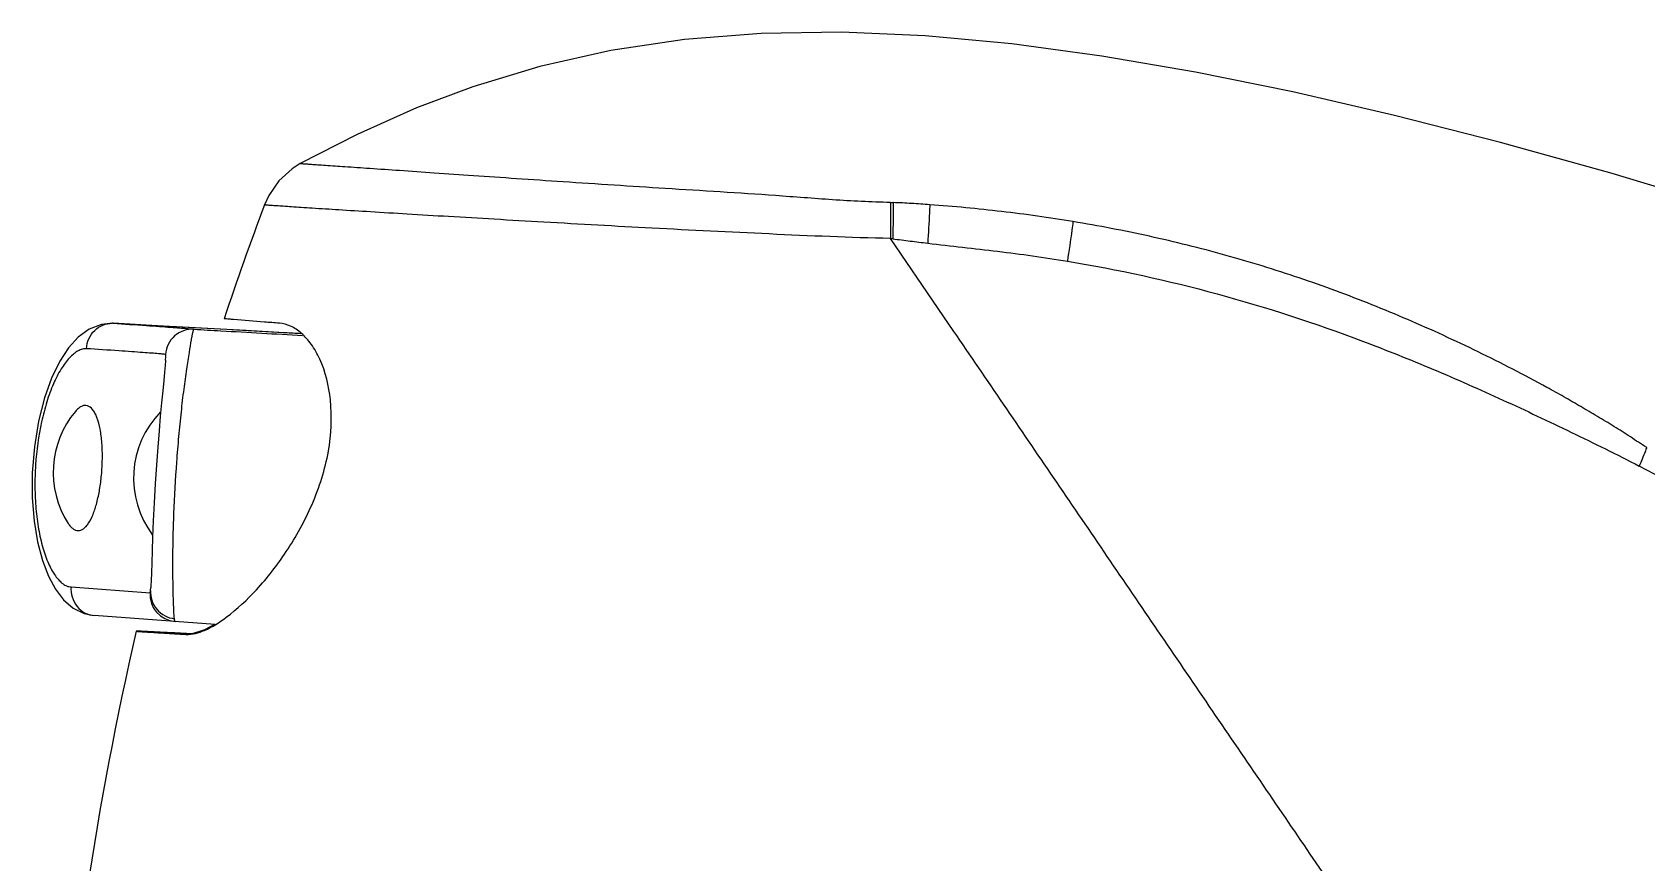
# Model space of a CAD drawing. Extents: x 0 to 1128, y 0 to 827.
# Drawn here: x 456 to 515.8, y 596.6 to 627.3 of the extents above; entities that cross this region are included whole.
import ezdxf

# ---------------------------------------------------------------- set-up
doc = ezdxf.new("R2010")
doc.units = 0
doc.header["$LTSCALE"] = 10
doc.header["$MEASUREMENT"] = 0
doc.layers.add('DLK3015-CA1_시공도$0$DEF_LAYER_ASSEM_MEMBER', color=7, linetype='CONTINUOUS')

msp = doc.modelspace()

# ---------------------------------------------------------------- linework, layer by layer
at = {"layer": 'DLK3015-CA1_시공도$0$DEF_LAYER_ASSEM_MEMBER', "color": 9, "linetype": 'Continuous'}
for p, q in [((489.54, 617.12), (487.774, 619.71)), ((490.118, 616.271), (489.54, 617.12)), ((460.842, 616.469), (459, 616.57)), ((461.339, 616.442), (460.842, 616.469)), ((463.206, 616.339), (461.339, 616.442)), ((463.573, 616.319), (463.206, 616.339)), ((465.89, 616.19), (465.876, 616.191)), ((465.948, 616.187), (465.89, 616.19)), ((490.224, 616.116), (490.118, 616.271)), ((457.442, 606.816), (460.366, 606.601)), ((460.385, 606.683), (460.395, 606.796))]:
    msp.add_line(p, q, dxfattribs=at)
at = {"layer": 'DLK3015-CA1_시공도$0$DEF_LAYER_ASSEM_MEMBER', "color": 7, "linetype": 'Continuous'}
for p, q in [((459.729, 616.53), (458.993, 616.57)), ((461.995, 616.406), (459.729, 616.53)), ((460.792, 613.628), (460.746, 613.132)), ((460.517, 609.927), (460.486, 609.259)), ((460.486, 609.259), (460.462, 608.665)), ((462.78, 605.43), (458.297, 605.759)), ((461.696, 605.06), (461.701, 605.06)), ((461.709, 605.092), (461.882, 605.082))]:
    msp.add_line(p, q, dxfattribs=at)
for points in [[(518.813, 620.811), (514.474, 622.11), (510.351, 623.258), (506.418, 624.263), (502.658, 625.131), (499.054, 625.863), (495.592, 626.457), (492.26, 626.907), (489.048, 627.204), (485.959, 627.336), (482.981, 627.293), (480.144, 627.068), (477.415, 626.659), (474.788, 626.069), (472.31, 625.32), (470.222, 624.536), (468.03, 623.561), (465.925, 622.477)], [(465.924, 622.477), (465.62, 622.285), (465.134, 621.843), (464.76, 621.301), (464.601, 620.95)], [(458.973, 616.57), (458.565, 616.53), (458.115, 616.356), (457.711, 616.062), (457.35, 615.666), (457.021, 615.164), (456.723, 614.545), (456.46, 613.808), (456.241, 612.948), (456.086, 612.005), (456.008, 611.044), (456.008, 610.117), (456.076, 609.256), (456.203, 608.481), (456.381, 607.8), (456.602, 607.218), (456.863, 606.733), (457.167, 606.338), (457.524, 606.032), (457.929, 605.833), (458.297, 605.759)], [(465.949, 616.187), (463.922, 616.299), (461.995, 616.406)], [(460.941, 615.203), (460.94, 615.185), (460.926, 615.012), (460.903, 614.767), (460.872, 614.452), (460.835, 614.07), (460.792, 613.628)], [(460.746, 613.132), (460.698, 612.588), (460.65, 611.99), (460.601, 611.336), (460.556, 610.634), (460.517, 609.927)], [(460.462, 608.665), (460.443, 608.149), (460.429, 607.707), (460.418, 607.345), (460.408, 607.06), (460.399, 606.852), (460.395, 606.796)]]:
    msp.add_lwpolyline(points, dxfattribs=at)
for centre, radius, start, end in [((581.671, 577.11), 125.01, 159.47037, 161.51744), ((458.951, 615.713), 0.857, 87.21779, 88.56173), ((458.951, 615.717), 0.854, 86.84035, 87.21717), ((460.281, 611.059), 3.5, 139.96093, 212.68818), ((463.256, 610.841), 3.5, 135.52329, 217.02991), ((581.854, 577.085), 125.193, 167.03159, 176.04807)]:
    msp.add_arc(centre, radius, start, end, dxfattribs=at)
at = {"layer": 'DLK3015-CA1_시공도$0$DEF_LAYER_ASSEM_MEMBER', "color": 9, "linetype": 'Continuous'}
msp.add_arc((461.364, 606.537), 1, 176.27755, 265.83997, dxfattribs=at)
for points, start_tangent, end_tangent in [([(487.763, 621.04), (485.624, 621.141), (483.514, 621.294), (479.428, 621.558), (475.653, 621.803), (473.926, 621.92), (472.331, 622.029), (470.886, 622.129), (469.603, 622.218), (468.496, 622.294), (467.576, 622.357), (466.855, 622.407), (466.57, 622.426), (466.336, 622.443), (466.153, 622.456), (466.022, 622.465), (465.946, 622.472), (465.924, 622.477)], (-0.999849, 0.017388), (0.885298, 0.465023)), ([(487.773, 619.709), (483.281, 619.875), (478.944, 620.09), (474.936, 620.312), (473.105, 620.418), (471.415, 620.517), (469.882, 620.609), (468.522, 620.692), (467.347, 620.765), (466.37, 620.827), (465.959, 620.854), (465.601, 620.878), (465.296, 620.898), (465.046, 620.915), (464.851, 620.929), (464.774, 620.934), (464.712, 620.939), (464.663, 620.943), (464.628, 620.946), (464.607, 620.949), (464.601, 620.95)], (-0.999786, 0.020699), (0.342764, 0.939422)), ([(487.762, 621.038), (487.871, 621.034)], (0.997259, -0.073991), (0.999534, -0.030531)), ([(487.763, 621.037), (487.769, 620.752), (487.773, 619.71)], (0.027133, -0.999632), (-0.005568, -0.999984)), ([(487.871, 621.034), (487.87, 620.749), (487.854, 619.699)], (0.001067, -0.999999), (-0.021747, -0.999764)), ([(489.226, 620.959), (488.549, 621.003), (487.871, 621.034)], (-0.997293, 0.073529), (-0.999839, 0.017948)), ([(489.226, 620.959), (489.211, 620.656), (489.146, 619.536)], (-0.045259, -0.998975), (-0.063639, -0.997973)), ([(494.523, 620.333), (491.882, 620.704), (489.226, 620.959)], (-0.986004, 0.166724), (-0.997382, 0.072309)), ([(494.523, 620.333), (494.483, 620.021), (494.315, 618.871)], (-0.120551, -0.992707), (-0.154885, -0.987933)), ([(515.757, 611.979), (515.151, 612.365), (514.546, 612.755), (513.931, 613.124), (513.313, 613.49), (512.692, 613.85), (512.065, 614.199), (510.8, 614.871), (508.224, 616.126), (505.589, 617.257), (502.896, 618.249), (500.149, 619.095), (497.354, 619.789), (494.523, 620.333)], (-0.867754, 0.496993), (-0.986952, 0.161017)), ([(487.773, 619.71), (487.854, 619.699)], (0.994411, -0.105583), (0.985267, -0.171022)), ([(487.854, 619.699), (488.177, 619.657), (488.5, 619.615), (489.146, 619.536)], (0.979142, -0.203175), (0.994218, -0.107381)), ([(489.146, 619.536), (491.735, 619.234), (494.315, 618.871)], (0.992167, -0.124922), (0.986979, -0.160851)), ([(494.315, 618.871), (499.862, 617.659), (505.243, 615.91), (507.861, 614.865), (510.434, 613.732), (512.971, 612.536), (515.479, 611.286)], (0.986261, -0.165192), (0.885711, -0.464238)), ([(458.013, 615.631), (458.104, 616), (458.318, 616.307), (458.622, 616.507), (458.973, 616.57)], (0.065065, 0.997881), (0.999685, -0.025111)), ([(459, 616.57), (460.223, 616.489), (460.718, 616.454), (461.133, 616.425), (461.469, 616.399), (461.725, 616.379), (461.899, 616.362), (461.992, 616.351)], (0.997875, -0.065153), (0.984604, -0.174799)), ([(461.992, 616.35), (461.608, 616.296), (461.273, 616.101), (461.038, 615.792), (460.938, 615.417)], (-0.99841, 0.056373), (-0.065534, -0.99785)), ([(461.27, 605.642), (461.248, 605.936), (461.229, 606.402), (461.216, 607.023), (461.211, 607.772), (461.222, 608.616), (461.249, 609.528), (461.357, 611.439), (461.435, 612.386), (461.525, 613.294), (461.624, 614.135), (461.726, 614.879), (461.82, 615.495), (461.898, 615.958), (461.93, 616.126), (461.956, 616.249), (461.967, 616.291), (461.977, 616.322), (461.992, 616.35)], (-0.110329, 0.993895), (0.527862, 0.84933)), ([(461.992, 616.351), (462.989, 616.294), (466.007, 616.122)], (0.998358, -0.057275), (0.998388, -0.056758)), ([(465.876, 616.191), (465.293, 616.223), (463.573, 616.319)], (-0.998452, 0.055621), (-0.998471, 0.055272)), ([(512.887, 582.932), (512.878, 582.943), (512.852, 582.98), (512.808, 583.043), (512.747, 583.13), (512.669, 583.243), (512.574, 583.381), (512.333, 583.73), (512.027, 584.176), (511.657, 584.716), (511.225, 585.346), (510.735, 586.061), (510.19, 586.858), (509.591, 587.733), (508.248, 589.698), (506.732, 591.916), (505.075, 594.342), (503.307, 596.932), (501.459, 599.64), (499.567, 602.412), (497.667, 605.198), (493.922, 610.691), (490.224, 616.116)], (-0.354593, -0.935021), (-0.563144, 0.826359)), ([(458.013, 615.631), (457.86, 615.615), (457.703, 615.55), (457.544, 615.441), (457.385, 615.291), (457.075, 614.88), (456.79, 614.33), (456.547, 613.668), (456.353, 612.93), (456.129, 611.327), (456.105, 610.509), (456.142, 609.708), (456.241, 608.952), (456.399, 608.265), (456.609, 607.68), (456.863, 607.228), (457.001, 607.059), (457.145, 606.933), (457.293, 606.851), (457.442, 606.816)], (-0.998007, 0.063106), (0.996034, -0.088973)), ([(460.938, 615.417), (460.847, 615.428), (460.677, 615.444), (460.427, 615.465), (460.099, 615.489), (459.692, 615.518), (459.209, 615.552), (458.013, 615.631)], (-0.984399, 0.175953), (-0.997881, 0.065062)), ([(460.941, 615.203), (460.946, 615.294), (460.947, 615.36), (460.945, 615.401), (460.942, 615.412), (460.938, 615.417)], (0.064602, 0.997911), (-0.920792, 0.390055)), ([(515.757, 611.979), (515.696, 611.815), (515.479, 611.286)], (-0.338331, -0.941027), (-0.399864, -0.916574)), ([(519.934, 608.886), (515.479, 611.286)], (-0.875665, 0.482919), (-0.887495, 0.460817)), ([(457.442, 606.816), (457.483, 606.446), (457.666, 606.095), (457.964, 605.852), (458.299, 605.758)], (-0.065209, -0.997872), (0.997398, -0.072091)), ([(460.366, 606.601), (460.371, 606.607), (460.376, 606.622), (460.381, 606.648), (460.385, 606.683)], (0.999332, -0.036541), (0.112747, 0.993624)), ([(460.385, 606.683), (460.428, 606.329), (460.616, 605.991), (460.922, 605.749), (461.27, 605.642)], (-0.066431, -0.997791), (0.993254, -0.115962)), ([(461.29, 605.54), (461.286, 605.549), (461.281, 605.569), (461.276, 605.599), (461.27, 605.642)], (-0.781614, 0.623763), (-0.085406, 0.996346))]:
    msp.add_spline(points, degree=3, dxfattribs=dict(at, start_tangent=start_tangent, end_tangent=end_tangent))
at = {"layer": 'DLK3015-CA1_시공도$0$DEF_LAYER_ASSEM_MEMBER', "color": 7, "linetype": 'Continuous'}
for points, start_tangent, end_tangent in [([(463.46, 616.708), (463.306, 616.721), (463.196, 616.731), (463.158, 616.734), (463.131, 616.737), (463.114, 616.739), (463.109, 616.74)], (-0.996537, 0.08315), (0.34202, 0.939693)), ([(465.152, 616.574), (464.601, 616.616), (463.46, 616.708)], (-0.99701, 0.077278), (-0.996537, 0.08315)), ([(463.188, 605.694), (464.302, 606.712), (465.407, 608.123), (466.36, 609.871), (466.965, 611.836), (467.039, 613.737), (466.647, 615.245), (466.331, 615.797), (465.964, 616.205), (465.566, 616.465), (465.152, 616.574)], (0.801421, 0.598101), (-0.997039, 0.076903)), ([(458.569, 610.955), (458.601, 611.559), (458.584, 612.14), (458.518, 612.661), (458.402, 613.085), (458.327, 613.25), (458.242, 613.38), (458.045, 613.521), (457.937, 613.53), (457.826, 613.497), (457.713, 613.423), (457.601, 613.31)], (0.091785, 0.995779), (-0.643137, -0.765751)), ([(457.335, 609.169), (457.423, 609.052), (457.516, 608.967), (457.612, 608.916), (457.71, 608.9), (457.809, 608.919), (457.906, 608.972), (458.001, 609.059), (458.091, 609.178), (458.256, 609.502), (458.394, 609.925), (458.5, 610.418), (458.569, 610.955)], (0.540312, -0.841465), (0.091785, 0.995779)), ([(461.701, 605.06), (462.383, 605.21), (463.188, 605.694)], (0.998422, -0.056149), (0.801421, 0.598101)), ([(462.005, 605.118), (462.176, 605.163), (462.74, 605.424)], (0.978561, 0.205957), (0.86195, 0.506993)), ([(459.854, 605.18), (459.861, 605.179), (459.882, 605.176), (459.918, 605.173), (459.969, 605.169), (460.034, 605.165), (460.114, 605.159), (460.317, 605.146), (460.577, 605.129), (460.895, 605.109), (461.268, 605.086), (461.696, 605.06)], (-0.34202, -0.939693), (0.998181, -0.060296)), ([(461.709, 605.092), (461.279, 605.114), (460.904, 605.133), (460.585, 605.149), (460.323, 605.162), (460.119, 605.171), (460.038, 605.175), (459.972, 605.178), (459.921, 605.179), (459.884, 605.181), (459.861, 605.181), (459.854, 605.18)], (-0.998653, 0.051881), (-0.34202, -0.939693)), ([(461.714, 605.092), (461.784, 605.091), (462.005, 605.118)], (0.998621, -0.052507), (0.978561, 0.205957))]:
    msp.add_spline(points, degree=3, dxfattribs=dict(at, start_tangent=start_tangent, end_tangent=end_tangent))

doc.saveas('drawing.dxf')
